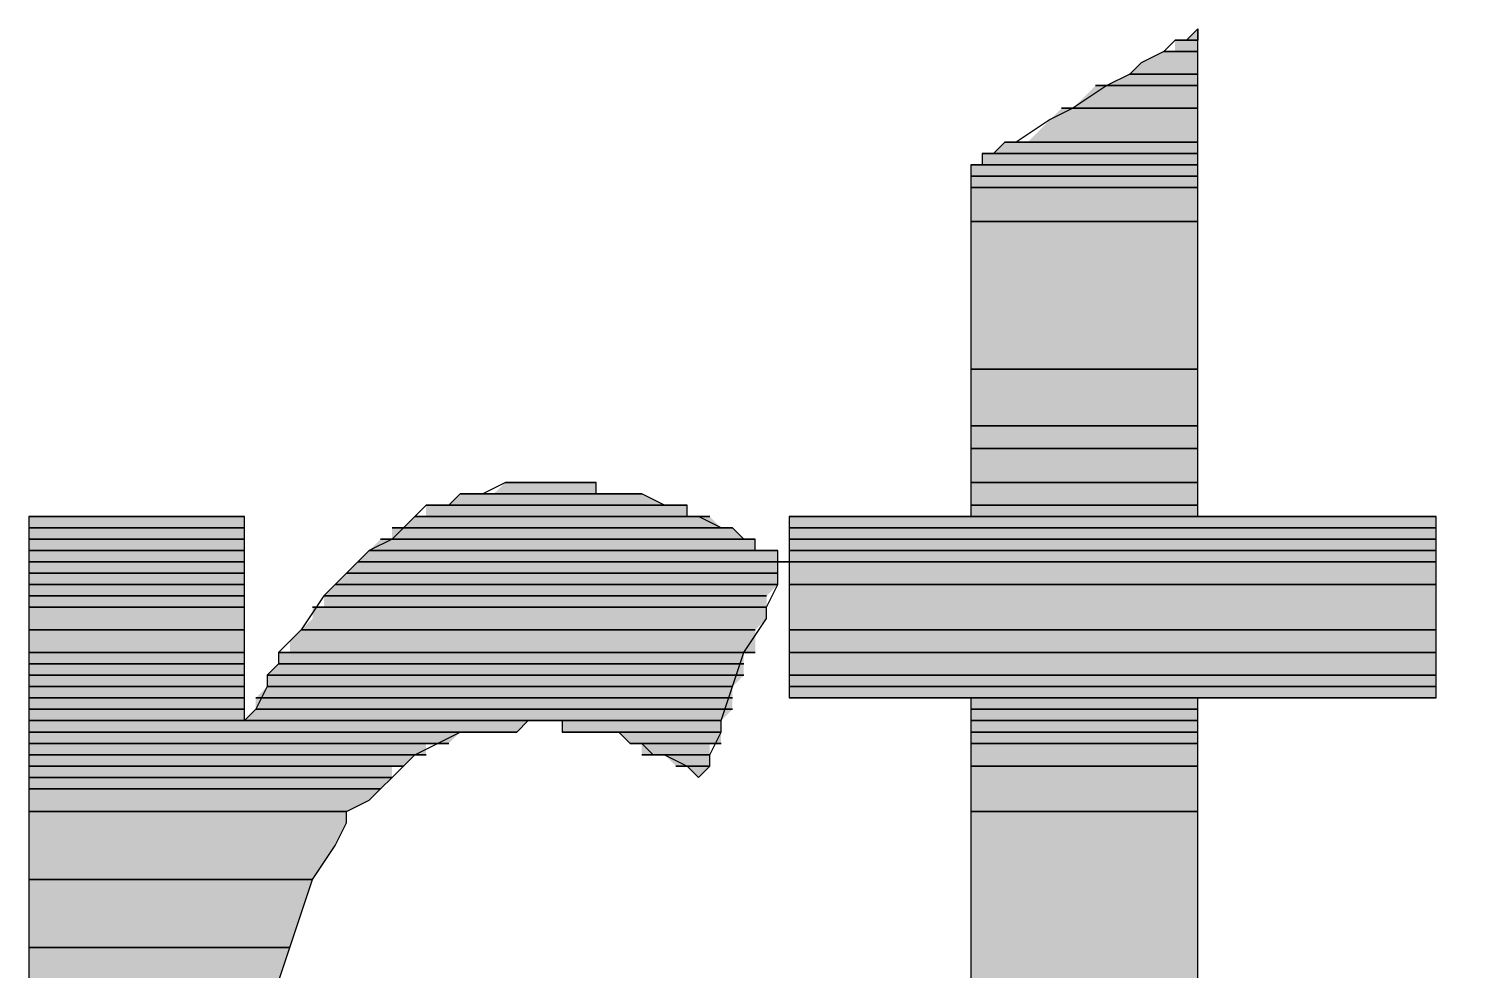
# Model space of a CAD drawing. Header units: inches. Extents: x 3613 to 8393, y -2205 to -794.
# Drawn here: x 4019.86 to 4025.59, y -2190.89 to -2187.14 of the extents above; entities that cross this region are included whole.
import ezdxf

# ---------------------------------------------------------------- set-up
doc = ezdxf.new("R2010")
doc.units = ezdxf.units.IN
doc.header["$MEASUREMENT"] = 0

# ---------------------------------------------------------------- blocks, each defined once
blk = doc.blocks.new('fr')
at = {"transparency": 33554559}
for points in [[(1523.7202, -437.3753), (1523.675, -437.4204), (1523.6299, -437.4204), (1523.6299, -437.4655), (1523.5848, -437.4655), (1523.4945, -437.5107), (1523.4494, -437.5558), (1523.3591, -437.6009), (1523.314, -437.6009), (1523.2237, -437.6912), (1523.1786, -437.6912), (1523.0432, -437.8266), (1522.9529, -437.8266), (1522.9078, -437.8717), (1522.8626, -437.8717), (1522.8626, -437.9168), (1522.8175, -437.9168), (1522.8175, -439.3159), (1522.0954, -439.3159), (1522.0954, -440.0381), (1522.8175, -440.0381), (1522.8175, -444.0097), (1522.8626, -444.0097), (1522.8626, -444.1902), (1522.9078, -444.2353), (1522.9078, -444.3256), (1522.9529, -444.3707), (1522.9529, -444.4159), (1523.0432, -444.5061), (1523.0432, -444.5513), (1523.0883, -444.5513), (1523.2237, -444.6867), (1523.4042, -444.7769), (1523.4945, -444.7769), (1523.5396, -444.8221), (1523.6299, -444.8221), (1523.675, -444.8672), (1524.5325, -444.8672), (1524.5777, -444.8221), (1524.7131, -444.8221), (1524.7582, -444.7769), (1524.8033, -444.7769), (1524.7582, -444.7318), (1524.7582, -444.5061), (1524.7131, -444.461), (1524.7131, -444.2353), (1524.6679, -444.1902), (1524.6679, -443.9646), (1524.5777, -443.9646), (1524.5325, -444.0097), (1524.0812, -444.0097), (1524.0812, -443.9646), (1523.9458, -443.9646), (1523.9007, -443.9194), (1523.9007, -443.8743), (1523.8555, -443.8743), (1523.8555, -443.8292), (1523.8104, -443.8292), (1523.8104, -443.784), (1523.7653, -443.784), (1523.7653, -443.6938), (1523.7202, -443.6938), (1523.7202, -440.0381), (1524.6679, -440.0381), (1524.6679, -439.3159), (1523.7202, -439.3159)], [(1520.9671, -439.1805), (1520.922, -439.2257), (1520.7866, -439.2257), (1520.7414, -439.2708), (1520.6512, -439.2708), (1520.6512, -439.3159), (1520.606, -439.3159), (1520.5609, -439.3611), (1520.5158, -439.3611), (1520.5158, -439.4062), (1520.4706, -439.4062), (1520.245, -439.6319), (1520.245, -439.677), (1520.1998, -439.677), (1520.1998, -439.7221), (1520.1096, -439.8124), (1520.1096, -439.8575), (1520.0644, -439.8575), (1520.0644, -439.9027), (1520.0193, -439.9478), (1520.0193, -439.9929), (1519.9742, -440.0381), (1519.9742, -440.0832), (1519.929, -440.1283), (1519.929, -439.3159), (1519.0715, -439.3159), (1519.0715, -444.8221), (1520.0193, -444.8221), (1520.0193, -441.5725), (1520.0644, -441.4823), (1520.0644, -441.1664), (1520.1998, -440.7602), (1520.2901, -440.6248), (1520.3352, -440.5345), (1520.3352, -440.4894), (1520.4255, -440.4442), (1520.4706, -440.3991), (1520.5158, -440.354), (1520.5158, -440.3088), (1520.5609, -440.3088), (1520.606, -440.2637), (1520.6512, -440.2637), (1520.6512, -440.2186), (1520.7414, -440.2186), (1520.7866, -440.1735), (1521.0122, -440.1735), (1521.0574, -440.1283), (1521.1927, -440.1283), (1521.1927, -440.1735), (1521.4184, -440.1735), (1521.4635, -440.2186), (1521.5087, -440.2186), (1521.5087, -440.2637), (1521.5989, -440.2637), (1521.6441, -440.3088), (1521.6892, -440.3088), (1521.7343, -440.354), (1521.7795, -440.3088), (1521.7795, -440.2186), (1521.8246, -440.2186), (1521.8246, -440.1283), (1521.8697, -440.0832), (1521.8697, -439.9929), (1521.9149, -439.9478), (1521.9149, -439.8575), (1521.96, -439.8575), (1521.96, -439.7673), (1522.0051, -439.7221), (1522.0051, -439.6319), (1522.0503, -439.5867), (1522.0503, -439.4513), (1521.96, -439.4513), (1521.96, -439.4062), (1521.9149, -439.4062), (1521.8697, -439.3611), (1521.8246, -439.3611), (1521.7795, -439.3159), (1521.6892, -439.3159), (1521.6892, -439.2708), (1521.5989, -439.2708), (1521.5087, -439.2257), (1521.3281, -439.2257), (1521.3281, -439.1805)]]:
    blk.add_hatch(color=256, dxfattribs=at).paths.add_polyline_path(points)
blk.add_lwpolyline([(1523.7202, -443.6938), (1523.7202, -440.0381), (1524.2166, -440.0381), (1524.6679, -440.0381), (1524.6679, -439.3159), (1523.7202, -439.3159), (1523.7202, -437.3753), (1523.675, -437.4204), (1523.6299, -437.4204), (1523.5848, -437.4655), (1523.4945, -437.5107), (1523.4494, -437.5558), (1523.3591, -437.6009), (1523.2237, -437.6912), (1523.1334, -437.7363), (1522.998, -437.8266), (1522.9529, -437.8266), (1522.9078, -437.8717), (1522.8626, -437.8717), (1522.8626, -437.9168), (1522.8175, -437.9168), (1522.8175, -439.3159), (1522.0954, -439.3159), (1522.0954, -440.0381), (1522.8175, -440.0381), (1522.8175, -444.0097)])
for points in [[(1523.7202, -437.4204), (1523.7202, -437.3753)], [(1523.675, -437.4204), (1523.6299, -437.4204), (1523.7202, -437.4204)], [(1523.7202, -437.4204), (1523.6299, -437.4204)], [(1523.7202, -437.4204), (1523.6299, -437.4204)], [(1523.7202, -437.4204), (1523.675, -437.4204)], [(1523.7202, -437.4204), (1523.675, -437.4204)], [(1523.7202, -437.4204), (1523.675, -437.4204)], [(1523.7202, -437.4204), (1523.675, -437.4204)], [(1523.7202, -437.4204), (1523.675, -437.4204)], [(1523.7202, -437.4204), (1523.675, -437.4204)], [(1523.7202, -437.4204), (1523.675, -437.4204)], [(1523.6299, -437.4655), (1523.5848, -437.4655), (1523.7202, -437.4655)], [(1523.7202, -437.4655), (1523.5848, -437.4655)], [(1523.7202, -437.4655), (1523.5848, -437.4655)], [(1523.7202, -437.4655), (1523.5848, -437.4655)], [(1523.7202, -437.4655), (1523.5848, -437.4655)], [(1523.7202, -437.4655), (1523.6299, -437.4655)], [(1523.7202, -437.5558), (1523.4494, -437.5558)], [(1523.7202, -437.5558), (1523.4494, -437.5558)], [(1523.3591, -437.6009), (1523.314, -437.6009), (1523.7202, -437.6009)], [(1523.7202, -437.6009), (1523.3591, -437.6009)], [(1523.2237, -437.6912), (1523.1786, -437.6912), (1523.7202, -437.6912)], [(1523.7202, -437.6912), (1523.2237, -437.6912)], [(1522.998, -437.8266), (1522.9529, -437.8266), (1523.7202, -437.8266)], [(1523.0432, -437.8266), (1522.998, -437.8266), (1523.7202, -437.8266)], [(1523.7202, -437.8266), (1522.998, -437.8266)], [(1523.7202, -437.8266), (1523.0432, -437.8266)], [(1522.9078, -437.8717), (1522.8626, -437.8717), (1523.7202, -437.8717)], [(1523.7202, -437.8717), (1522.9078, -437.8717)], [(1522.8626, -437.9168), (1522.8175, -437.9168), (1523.7202, -437.9168)], [(1523.7202, -437.9168), (1522.8175, -437.9168)], [(1523.7202, -437.9168), (1522.8175, -437.9168)], [(1523.7202, -437.962), (1522.8175, -437.962)], [(1523.7202, -437.962), (1522.8175, -437.962)], [(1523.7202, -437.962), (1522.8175, -437.962)], [(1523.7202, -437.962), (1522.8175, -437.962)], [(1523.7202, -437.9168), (1522.8626, -437.9168)], [(1523.7202, -437.9168), (1522.8626, -437.9168)], [(1523.7202, -437.9168), (1522.8626, -437.9168)], [(1523.7202, -438.0071), (1522.8175, -438.0071)], [(1523.7202, -438.0071), (1522.8175, -438.0071)], [(1523.7202, -438.1425), (1522.8175, -438.1425)], [(1523.7202, -438.1425), (1522.8175, -438.1425)], [(1523.7202, -438.7292), (1522.8175, -438.7292)], [(1523.7202, -438.7292), (1522.8175, -438.7292)], [(1523.7202, -438.9549), (1522.8175, -438.9549)], [(1523.7202, -438.9549), (1522.8175, -438.9549)], [(1523.7202, -439.0451), (1522.8175, -439.0451)], [(1523.7202, -439.0451), (1522.8175, -439.0451)], [(1521.1025, -439.1805), (1520.9671, -439.1805), (1520.8768, -439.2257), (1520.7866, -439.2257), (1520.7414, -439.2708), (1520.6512, -439.2708), (1520.606, -439.3159), (1520.5609, -439.3611), (1520.5158, -439.4062), (1520.4255, -439.4513), (1520.3352, -439.5416), (1520.245, -439.6319), (1520.1547, -439.7673), (1520.0644, -439.8575), (1520.0644, -439.9027), (1520.0193, -439.9478), (1520.0193, -439.9929), (1519.9742, -440.0832), (1519.929, -440.1283), (1521.1927, -440.1283), (1521.1927, -440.1735), (1521.4184, -440.1735), (1521.4635, -440.2186), (1521.5087, -440.2186), (1521.5538, -440.2637), (1521.5989, -440.2637), (1521.6892, -440.3088), (1521.7343, -440.354), (1521.7795, -440.3088), (1521.7795, -440.2637), (1521.8246, -440.1735), (1521.8246, -440.1283), (1521.8697, -439.9929), (1521.9149, -439.8575), (1522.0051, -439.7221), (1522.0051, -439.677), (1522.0503, -439.5867), (1522.0503, -439.4965), (1522.0954, -439.4965), (1522.0503, -439.4965), (1522.0503, -439.4513), (1521.96, -439.4513), (1521.96, -439.4062), (1521.9149, -439.4062), (1521.8697, -439.3611), (1521.8246, -439.3611), (1521.7343, -439.3159), (1521.6892, -439.3159), (1521.6892, -439.2708), (1521.5989, -439.2708), (1521.5087, -439.2257), (1521.3281, -439.2257), (1521.3281, -439.1805)], [(1520.8317, -439.2257), (1520.7866, -439.2257), (1521.5087, -439.2257)], [(1521.5087, -439.2257), (1520.7866, -439.2257)], [(1521.5087, -439.2257), (1520.7866, -439.2257)], [(1520.8768, -439.2257), (1520.8317, -439.2257), (1521.4635, -439.2257)], [(1521.4635, -439.2257), (1520.8317, -439.2257)], [(1521.4635, -439.2257), (1520.8317, -439.2257)], [(1521.5087, -439.2257), (1520.8317, -439.2257)], [(1520.8317, -439.2257), (1521.5087, -439.2257)], [(1521.5087, -439.2257), (1520.8317, -439.2257)], [(1521.5087, -439.2257), (1520.8317, -439.2257)], [(1521.5087, -439.2257), (1520.8317, -439.2257)], [(1521.5087, -439.2257), (1520.8317, -439.2257)], [(1521.5087, -439.2257), (1520.8317, -439.2257)], [(1520.922, -439.2257), (1520.8768, -439.2257), (1521.4184, -439.2257)], [(1521.4184, -439.2257), (1520.8768, -439.2257)], [(1521.4184, -439.2257), (1520.8768, -439.2257)], [(1520.8768, -439.2257), (1521.4635, -439.2257)], [(1521.3733, -439.2257), (1520.922, -439.2257)], [(1520.922, -439.2257), (1521.3733, -439.2257)], [(1520.922, -439.2257), (1521.4184, -439.2257)], [(1521.0122, -439.1805), (1520.9671, -439.1805), (1521.283, -439.1805)], [(1521.283, -439.1805), (1520.9671, -439.1805)], [(1521.283, -439.1805), (1520.9671, -439.1805)], [(1521.3281, -439.1805), (1520.9671, -439.1805)], [(1520.9671, -439.1805), (1521.3281, -439.1805)], [(1521.3281, -439.1805), (1520.9671, -439.1805)], [(1521.3281, -439.1805), (1520.9671, -439.1805)], [(1521.3281, -439.1805), (1520.9671, -439.1805)], [(1521.3281, -439.1805), (1520.9671, -439.1805)], [(1521.3281, -439.1805), (1520.9671, -439.1805)], [(1521.3281, -439.1805), (1520.9671, -439.1805)], [(1521.0574, -439.1805), (1521.0122, -439.1805), (1521.1927, -439.1805)], [(1521.1927, -439.1805), (1521.0122, -439.1805)], [(1521.1927, -439.1805), (1521.0122, -439.1805)], [(1521.2379, -439.1805), (1521.0122, -439.1805)], [(1521.0122, -439.1805), (1521.2379, -439.1805)], [(1521.0122, -439.1805), (1521.283, -439.1805)], [(1521.1025, -439.1805), (1521.0574, -439.1805), (1521.1476, -439.1805)], [(1521.1476, -439.1805), (1521.0574, -439.1805)], [(1521.1476, -439.1805), (1521.0574, -439.1805)], [(1521.1476, -439.1805), (1521.0574, -439.1805)], [(1521.1476, -439.1805), (1521.0574, -439.1805)], [(1521.0574, -439.1805), (1521.1927, -439.1805)], [(1521.1476, -439.1805), (1521.1025, -439.1805)], [(1523.7202, -439.1805), (1522.8175, -439.1805)], [(1523.7202, -439.1805), (1522.8175, -439.1805)], [(1520.6963, -439.2708), (1520.6512, -439.2708), (1521.6892, -439.2708)], [(1521.6892, -439.2708), (1520.6512, -439.2708)], [(1521.6892, -439.2708), (1520.6512, -439.2708)], [(1521.6892, -439.2708), (1520.6512, -439.2708)], [(1521.6892, -439.2708), (1520.6512, -439.2708)], [(1521.6892, -439.2708), (1520.6512, -439.2708)], [(1521.6892, -439.2708), (1520.6512, -439.2708)], [(1520.7414, -439.2708), (1520.6963, -439.2708), (1521.6441, -439.2708)], [(1520.6963, -439.2708), (1521.6892, -439.2708)], [(1521.5989, -439.2708), (1520.7414, -439.2708)], [(1521.5989, -439.2708), (1520.7414, -439.2708)], [(1520.7414, -439.2708), (1521.6441, -439.2708)], [(1523.7202, -439.2708), (1522.8175, -439.2708)], [(1523.7202, -439.2708), (1522.8175, -439.2708)], [(1523.7202, -439.2708), (1522.8175, -439.2708)], [(1523.7202, -439.2708), (1522.8175, -439.2708)], [(1523.7202, -439.2708), (1522.8175, -439.2708)], [(1523.7202, -439.2708), (1522.8175, -439.2708)], [(1523.7202, -439.2708), (1522.8175, -439.2708)], [(1523.7202, -439.2708), (1522.8175, -439.2708)], [(1519.1167, -439.3159), (1519.0715, -439.3159)], [(1519.929, -439.3159), (1519.0715, -439.3159)], [(1519.929, -439.3159), (1519.0715, -439.3159)], [(1519.929, -439.3159), (1519.0715, -439.3159)], [(1519.929, -439.3159), (1519.0715, -439.3159)], [(1519.929, -439.3159), (1519.0715, -439.3159)], [(1519.929, -439.3159), (1519.0715, -439.3159)], [(1519.929, -439.3159), (1519.0715, -439.3159)], [(1519.929, -439.3159), (1519.0715, -439.3159)], [(1519.929, -439.3159), (1519.0715, -439.3159)], [(1519.929, -439.3159), (1519.0715, -439.3159)], [(1519.929, -439.3159), (1519.0715, -439.3159)], [(1519.929, -439.3159), (1519.0715, -439.3159)], [(1519.929, -439.3159), (1519.0715, -439.3159)], [(1519.929, -439.3159), (1519.0715, -439.3159)], [(1519.929, -439.3159), (1519.0715, -439.3159)], [(1519.929, -439.3159), (1519.0715, -439.3159)], [(1519.929, -439.3159), (1519.0715, -439.3159)], [(1519.929, -439.3159), (1519.0715, -439.3159)], [(1519.929, -439.3159), (1519.0715, -439.3159), (1519.0715, -444.8221), (1520.0193, -444.8221), (1520.0193, -441.6177), (1520.0644, -441.4823), (1520.0644, -441.1664), (1520.1096, -441.031), (1520.1547, -440.8956), (1520.1998, -440.7602), (1520.2901, -440.6248), (1520.3352, -440.5345), (1520.3352, -440.4894), (1520.4255, -440.4442), (1520.4706, -440.3991), (1520.5158, -440.354), (1520.5609, -440.3088), (1520.606, -440.2637), (1520.6963, -440.2186), (1520.7866, -440.1735), (1521.0122, -440.1735), (1521.0574, -440.1283), (1519.929, -440.1283)], [(1519.1618, -439.3159), (1519.1167, -439.3159)], [(1519.2069, -439.3159), (1519.1618, -439.3159)], [(1519.2521, -439.3159), (1519.2069, -439.3159)], [(1519.3423, -439.3159), (1519.2521, -439.3159)], [(1519.4326, -439.3159), (1519.3423, -439.3159)], [(1519.6131, -439.3159), (1519.4326, -439.3159)], [(1519.7034, -439.3159), (1519.6131, -439.3159)], [(1519.7485, -439.3159), (1519.7034, -439.3159)], [(1519.8388, -439.3159), (1519.7485, -439.3159)], [(1519.8839, -439.3159), (1519.8388, -439.3159)], [(1519.929, -439.3159), (1519.8839, -439.3159)], [(1520.6512, -439.3159), (1520.606, -439.3159), (1521.7343, -439.3159)], [(1521.7343, -439.3159), (1520.606, -439.3159)], [(1521.7343, -439.3159), (1520.606, -439.3159)], [(1521.7343, -439.3159), (1520.606, -439.3159)], [(1521.7343, -439.3159), (1520.606, -439.3159)], [(1521.7343, -439.3159), (1520.606, -439.3159)], [(1521.7343, -439.3159), (1520.606, -439.3159)], [(1521.7343, -439.3159), (1520.606, -439.3159)], [(1521.7343, -439.3159), (1520.606, -439.3159)], [(1521.7795, -439.3159), (1520.606, -439.3159)], [(1520.606, -439.3159), (1521.7795, -439.3159)], [(1521.7795, -439.3159), (1520.606, -439.3159)], [(1521.7795, -439.3159), (1520.606, -439.3159)], [(1521.7343, -439.3159), (1520.6512, -439.3159)], [(1520.6512, -439.3159), (1521.7343, -439.3159)], [(1521.7343, -439.3159), (1520.6512, -439.3159)], [(1521.7343, -439.3159), (1520.6512, -439.3159)], [(1521.7343, -439.3159), (1520.6512, -439.3159)], [(1521.7343, -439.3159), (1520.6512, -439.3159)], [(1521.7343, -439.3159), (1520.6512, -439.3159)], [(1522.1405, -439.3159), (1522.0954, -439.3159)], [(1524.6679, -439.3159), (1522.0954, -439.3159)], [(1524.6679, -439.3159), (1522.0954, -439.3159)], [(1524.6679, -439.3159), (1522.0954, -439.3159)], [(1524.6679, -439.3159), (1522.0954, -439.3159)], [(1524.6679, -439.3159), (1522.0954, -439.3159)], [(1524.6679, -439.3159), (1522.0954, -439.3159)], [(1524.6679, -439.3159), (1522.0954, -439.3159)], [(1524.6679, -439.3159), (1522.0954, -439.3159)], [(1524.6679, -439.3159), (1522.0954, -439.3159)], [(1524.6679, -439.3159), (1522.0954, -439.3159)], [(1524.6679, -439.3159), (1522.0954, -439.3159)], [(1524.6679, -439.3159), (1522.0954, -439.3159)], [(1522.1857, -439.3159), (1522.1405, -439.3159)], [(1522.2308, -439.3159), (1522.1857, -439.3159)], [(1522.2759, -439.3159), (1522.2308, -439.3159)], [(1522.3662, -439.3159), (1522.2759, -439.3159)], [(1522.5467, -439.3159), (1522.3662, -439.3159)], [(1522.637, -439.3159), (1522.5467, -439.3159)], [(1522.6821, -439.3159), (1522.637, -439.3159)], [(1522.7272, -439.3159), (1522.6821, -439.3159)], [(1522.7724, -439.3159), (1522.7272, -439.3159)], [(1522.8175, -439.3159), (1522.7724, -439.3159), (1523.7202, -439.3159)], [(1523.7202, -439.3159), (1522.7724, -439.3159)], [(1523.7202, -439.3159), (1522.7724, -439.3159)], [(1523.7202, -439.3159), (1522.8175, -439.3159)], [(1523.7202, -439.3159), (1522.8175, -439.3159)], [(1523.7202, -439.3159), (1522.8175, -439.3159)], [(1523.7653, -439.3159), (1523.7202, -439.3159)], [(1523.8104, -439.3159), (1523.7653, -439.3159)], [(1523.8555, -439.3159), (1523.8104, -439.3159)], [(1523.9007, -439.3159), (1523.8555, -439.3159)], [(1523.9458, -439.3159), (1523.9007, -439.3159)], [(1524.0361, -439.3159), (1523.9458, -439.3159)], [(1524.3069, -439.3159), (1524.0361, -439.3159)], [(1524.3971, -439.3159), (1524.3069, -439.3159)], [(1524.4423, -439.3159), (1524.3971, -439.3159)], [(1524.4874, -439.3159), (1524.4423, -439.3159)], [(1524.5325, -439.3159), (1524.4874, -439.3159)], [(1524.5777, -439.3159), (1524.5325, -439.3159)], [(1524.6228, -439.3159), (1524.5777, -439.3159)], [(1524.6679, -439.3159), (1524.6228, -439.3159)], [(1519.929, -439.3611), (1519.0715, -439.3611)], [(1519.929, -439.3611), (1519.0715, -439.3611)], [(1519.929, -439.3611), (1519.0715, -439.3611)], [(1519.929, -439.3611), (1519.0715, -439.3611)], [(1519.929, -439.3611), (1519.0715, -439.3611)], [(1519.929, -439.3611), (1519.0715, -439.3611)], [(1519.929, -439.3611), (1519.0715, -439.3611)], [(1519.929, -439.3611), (1519.0715, -439.3611)], [(1519.929, -439.3611), (1519.0715, -439.3611)], [(1519.929, -439.3611), (1519.0715, -439.3611)], [(1519.929, -439.3611), (1519.0715, -439.3611)], [(1519.929, -439.3611), (1519.0715, -439.3611)], [(1519.929, -439.3611), (1519.0715, -439.3611)], [(1519.929, -439.3611), (1519.0715, -439.3611)], [(1520.5609, -439.3611), (1520.5158, -439.3611), (1521.8697, -439.3611)], [(1521.8697, -439.3611), (1520.5158, -439.3611)], [(1521.8697, -439.3611), (1520.5158, -439.3611)], [(1521.8697, -439.3611), (1520.5158, -439.3611)], [(1521.8697, -439.3611), (1520.5158, -439.3611)], [(1521.8697, -439.3611), (1520.5158, -439.3611)], [(1521.8697, -439.3611), (1520.5158, -439.3611)], [(1521.8246, -439.3611), (1520.5609, -439.3611)], [(1521.8246, -439.3611), (1520.5609, -439.3611)], [(1521.8246, -439.3611), (1520.5609, -439.3611)], [(1521.8246, -439.3611), (1520.5609, -439.3611)], [(1521.8246, -439.3611), (1520.5609, -439.3611)], [(1521.8246, -439.3611), (1520.5609, -439.3611)], [(1520.5609, -439.3611), (1521.8697, -439.3611)], [(1524.6679, -439.3611), (1522.0954, -439.3611)], [(1524.6679, -439.3611), (1522.0954, -439.3611)], [(1524.6679, -439.3611), (1522.0954, -439.3611)], [(1524.6679, -439.3611), (1522.0954, -439.3611)], [(1524.6679, -439.3611), (1522.0954, -439.3611)], [(1524.6679, -439.3611), (1522.0954, -439.3611)], [(1519.929, -439.4062), (1519.0715, -439.4062)], [(1519.929, -439.4062), (1519.0715, -439.4062)], [(1519.929, -439.4062), (1519.0715, -439.4062)], [(1519.929, -439.4062), (1519.0715, -439.4062)], [(1519.929, -439.4062), (1519.0715, -439.4062)], [(1519.929, -439.4062), (1519.0715, -439.4062)], [(1519.929, -439.4062), (1519.0715, -439.4062)], [(1519.929, -439.4062), (1519.0715, -439.4062)], [(1519.929, -439.4062), (1519.0715, -439.4062)], [(1519.929, -439.4062), (1519.0715, -439.4062)], [(1519.929, -439.4513), (1519.0715, -439.4513)], [(1519.929, -439.4513), (1519.0715, -439.4513)], [(1519.929, -439.4513), (1519.0715, -439.4513)], [(1519.929, -439.4513), (1519.0715, -439.4513)], [(1519.929, -439.4513), (1519.0715, -439.4513)], [(1519.929, -439.4513), (1519.0715, -439.4513)], [(1519.929, -439.4513), (1519.0715, -439.4513)], [(1519.929, -439.4513), (1519.0715, -439.4513)], [(1521.96, -439.4513), (1520.4255, -439.4513)], [(1521.96, -439.4513), (1520.4255, -439.4513)], [(1521.96, -439.4513), (1520.4255, -439.4513)], [(1521.96, -439.4513), (1520.4255, -439.4513)], [(1522.0503, -439.4513), (1520.4255, -439.4513)], [(1520.4255, -439.4513), (1522.0503, -439.4513)], [(1522.0503, -439.4513), (1520.4255, -439.4513)], [(1522.0503, -439.4513), (1520.4255, -439.4513)], [(1520.5158, -439.4062), (1520.4706, -439.4062), (1521.9149, -439.4062)], [(1521.9149, -439.4062), (1520.4706, -439.4062)], [(1521.9149, -439.4062), (1520.4706, -439.4062)], [(1521.96, -439.4062), (1520.4706, -439.4062)], [(1520.4706, -439.4062), (1521.96, -439.4062)], [(1521.9149, -439.4062), (1520.5158, -439.4062)], [(1521.9149, -439.4062), (1520.5158, -439.4062)], [(1521.9149, -439.4062), (1520.5158, -439.4062)], [(1521.9149, -439.4062), (1520.5158, -439.4062)], [(1521.9149, -439.4062), (1520.5158, -439.4062)], [(1524.6679, -439.4062), (1522.0954, -439.4062)], [(1524.6679, -439.4062), (1522.0954, -439.4062)], [(1524.6679, -439.4513), (1522.0954, -439.4513)], [(1524.6679, -439.4513), (1522.0954, -439.4513)], [(1519.929, -439.4965), (1519.0715, -439.4965)], [(1519.929, -439.4965), (1519.0715, -439.4965)], [(1519.929, -439.4965), (1519.0715, -439.4965)], [(1519.929, -439.4965), (1519.0715, -439.4965)], [(1519.929, -439.4965), (1519.0715, -439.4965)], [(1519.929, -439.4965), (1519.0715, -439.4965)], [(1519.929, -439.4965), (1519.0715, -439.4965)], [(1519.929, -439.4965), (1519.0715, -439.4965)], [(1522.0503, -439.4965), (1520.3804, -439.4965)], [(1522.0503, -439.4965), (1520.3804, -439.4965)], [(1522.0503, -439.4965), (1520.3804, -439.4965)], [(1522.0503, -439.4965), (1520.3804, -439.4965)], [(1522.0954, -439.4965), (1520.3804, -439.4965)], [(1520.3804, -439.4965), (1522.0954, -439.4965)], [(1522.0503, -439.4965), (1520.3804, -439.4965)], [(1520.3804, -439.4965), (1522.0954, -439.4965), (1522.0503, -439.4965)], [(1524.6679, -439.4965), (1522.0954, -439.4965)], [(1524.6679, -439.4965), (1522.0954, -439.4965)], [(1519.929, -439.5416), (1519.0715, -439.5416)], [(1519.929, -439.5416), (1519.0715, -439.5416)], [(1519.929, -439.5416), (1519.0715, -439.5416)], [(1519.929, -439.5416), (1519.0715, -439.5416)], [(1519.929, -439.5416), (1519.0715, -439.5416)], [(1519.929, -439.5416), (1519.0715, -439.5416)], [(1519.929, -439.5416), (1519.0715, -439.5416)], [(1519.929, -439.5416), (1519.0715, -439.5416)], [(1522.0503, -439.5416), (1520.3352, -439.5416)], [(1522.0503, -439.5416), (1520.3352, -439.5416)], [(1522.0503, -439.5416), (1520.3352, -439.5416)], [(1522.0503, -439.5416), (1520.3352, -439.5416)], [(1522.0503, -439.5416), (1520.3352, -439.5416)], [(1522.0503, -439.5416), (1520.3352, -439.5416)], [(1522.0503, -439.5416), (1520.3352, -439.5416)], [(1522.0503, -439.5416), (1520.3352, -439.5416)], [(1519.929, -439.5867), (1519.0715, -439.5867)], [(1519.929, -439.5867), (1519.0715, -439.5867)], [(1522.0503, -439.5867), (1520.2901, -439.5867)], [(1522.0503, -439.5867), (1520.2901, -439.5867)], [(1524.6679, -439.5867), (1522.0954, -439.5867)], [(1524.6679, -439.5867), (1522.0954, -439.5867)], [(1519.929, -439.6319), (1519.0715, -439.6319)], [(1519.929, -439.6319), (1519.0715, -439.6319)], [(1519.929, -439.677), (1519.0715, -439.677)], [(1519.929, -439.677), (1519.0715, -439.677)], [(1520.245, -439.677), (1520.1998, -439.677), (1522.0051, -439.677)], [(1522.0051, -439.6319), (1520.245, -439.6319)], [(1522.0051, -439.6319), (1520.245, -439.6319)], [(1522.0051, -439.677), (1520.245, -439.677)], [(1519.929, -439.7673), (1519.0715, -439.7673)], [(1519.929, -439.7673), (1519.0715, -439.7673)], [(1521.96, -439.7673), (1520.1547, -439.7673)], [(1521.96, -439.7673), (1520.1547, -439.7673)], [(1524.6679, -439.7673), (1522.0954, -439.7673)], [(1524.6679, -439.7673), (1522.0954, -439.7673)], [(1519.929, -439.8575), (1519.0715, -439.8575)], [(1519.929, -439.8575), (1519.0715, -439.8575)], [(1519.929, -439.8575), (1519.0715, -439.8575)], [(1519.929, -439.8575), (1519.0715, -439.8575)], [(1519.929, -439.9027), (1519.0715, -439.9027)], [(1519.929, -439.9027), (1519.0715, -439.9027)], [(1519.929, -439.9027), (1519.0715, -439.9027)], [(1519.929, -439.9027), (1519.0715, -439.9027)], [(1519.929, -439.9027), (1519.0715, -439.9027)], [(1519.929, -439.9027), (1519.0715, -439.9027)], [(1519.929, -439.9027), (1519.0715, -439.9027)], [(1519.929, -439.9027), (1519.0715, -439.9027)], [(1519.929, -439.9027), (1519.0715, -439.9027)], [(1519.929, -439.9027), (1519.0715, -439.9027)], [(1519.929, -439.9027), (1519.0715, -439.9027)], [(1519.929, -439.9027), (1519.0715, -439.9027)], [(1520.1096, -439.8575), (1520.0644, -439.8575), (1521.9149, -439.8575)], [(1521.9149, -439.9027), (1520.0644, -439.9027)], [(1521.9149, -439.9027), (1520.0644, -439.9027)], [(1521.9149, -439.9027), (1520.0644, -439.9027)], [(1521.9149, -439.9027), (1520.0644, -439.9027)], [(1521.9149, -439.9027), (1520.0644, -439.9027)], [(1521.9149, -439.9027), (1520.0644, -439.9027)], [(1521.9149, -439.9027), (1520.0644, -439.9027)], [(1521.9149, -439.9027), (1520.0644, -439.9027)], [(1521.9149, -439.9027), (1520.0644, -439.9027)], [(1521.9149, -439.9027), (1520.0644, -439.9027)], [(1521.9149, -439.9027), (1520.0644, -439.9027)], [(1521.9149, -439.9027), (1520.0644, -439.9027)], [(1521.9149, -439.8575), (1520.1096, -439.8575)], [(1520.1096, -439.8575), (1521.96, -439.8575), (1521.9149, -439.8575)], [(1521.9149, -439.8575), (1520.1096, -439.8575)], [(1524.6679, -439.8575), (1522.0954, -439.8575)], [(1524.6679, -439.8575), (1522.0954, -439.8575)], [(1519.929, -439.9478), (1519.0715, -439.9478)], [(1519.929, -439.9478), (1519.0715, -439.9478)], [(1519.929, -439.9478), (1519.0715, -439.9478)], [(1519.929, -439.9478), (1519.0715, -439.9478)], [(1519.929, -439.9478), (1519.0715, -439.9478)], [(1519.929, -439.9478), (1519.0715, -439.9478)], [(1521.9149, -439.9478), (1520.0193, -439.9478)], [(1521.9149, -439.9478), (1520.0193, -439.9478)], [(1521.9149, -439.9478), (1520.0193, -439.9478)], [(1521.9149, -439.9478), (1520.0193, -439.9478)], [(1521.9149, -439.9478), (1520.0193, -439.9478)], [(1521.9149, -439.9478), (1520.0193, -439.9478)], [(1524.6679, -439.9478), (1522.0954, -439.9478)], [(1524.6679, -439.9478), (1522.0954, -439.9478)], [(1524.6679, -439.9478), (1522.0954, -439.9478)], [(1524.6679, -439.9478), (1522.0954, -439.9478)], [(1524.6679, -439.9478), (1522.0954, -439.9478)], [(1524.6679, -439.9478), (1522.0954, -439.9478)], [(1519.929, -439.9929), (1519.0715, -439.9929)], [(1519.929, -439.9929), (1519.0715, -439.9929)], [(1521.8697, -439.9929), (1520.0193, -439.9929)], [(1521.8697, -439.9929), (1520.0193, -439.9929)], [(1524.6679, -439.9929), (1522.0954, -439.9929)], [(1524.6679, -439.9929), (1522.0954, -439.9929)], [(1524.6679, -439.9929), (1522.0954, -439.9929)], [(1524.6679, -439.9929), (1522.0954, -439.9929)], [(1524.6679, -439.9929), (1522.0954, -439.9929)], [(1524.6679, -439.9929), (1522.0954, -439.9929)], [(1519.929, -440.0381), (1519.0715, -440.0381)], [(1519.929, -440.0381), (1519.0715, -440.0381)], [(1519.929, -440.0832), (1519.0715, -440.0832)], [(1519.929, -440.0832), (1519.0715, -440.0832)], [(1521.8697, -440.0381), (1519.9742, -440.0381)], [(1521.8697, -440.0381), (1519.9742, -440.0381)], [(1521.8697, -440.0832), (1519.9742, -440.0832)], [(1521.8697, -440.0832), (1519.9742, -440.0832)], [(1524.6679, -440.0381), (1522.0954, -440.0381)], [(1524.6679, -440.0381), (1522.0954, -440.0381)], [(1524.6679, -440.0381), (1522.0954, -440.0381)], [(1524.6679, -440.0381), (1522.0954, -440.0381)], [(1524.6679, -440.0381), (1522.0954, -440.0381)], [(1524.6679, -440.0381), (1522.0954, -440.0381)], [(1524.6679, -440.0381), (1522.0954, -440.0381)], [(1524.6679, -440.0381), (1522.0954, -440.0381)], [(1522.1405, -440.0381), (1522.0954, -440.0381)], [(1522.1857, -440.0381), (1522.1405, -440.0381)], [(1522.2308, -440.0381), (1522.1857, -440.0381)], [(1522.3211, -440.0381), (1522.2308, -440.0381)], [(1522.4113, -440.0381), (1522.3211, -440.0381)], [(1522.5918, -440.0381), (1522.4113, -440.0381)], [(1522.6821, -440.0381), (1522.5918, -440.0381)], [(1522.7272, -440.0381), (1522.6821, -440.0381)], [(1522.7724, -440.0381), (1522.7272, -440.0381)], [(1523.7202, -440.0381), (1522.7724, -440.0381)], [(1523.7202, -440.0381), (1522.7724, -440.0381)], [(1522.7724, -440.0381), (1523.7202, -440.0381)], [(1523.7202, -440.0381), (1522.7724, -440.0381)], [(1523.7202, -440.0381), (1522.8175, -440.0381)], [(1523.7202, -440.0381), (1522.8175, -440.0381)], [(1523.7202, -440.0381), (1522.8175, -440.0381)], [(1523.7202, -440.0381), (1522.8175, -440.0381)], [(1523.7202, -440.0381), (1522.8175, -440.0381)], [(1523.7202, -440.0381), (1522.8175, -440.0381)], [(1523.7202, -440.0381), (1522.8175, -440.0381)], [(1523.7202, -440.0381), (1522.8175, -440.0381)], [(1523.7202, -440.0832), (1522.8175, -440.0832)], [(1523.7202, -440.0832), (1522.8175, -440.0832)], [(1523.7202, -440.0832), (1522.8175, -440.0832)], [(1523.7202, -440.0832), (1522.8175, -440.0832)], [(1523.7653, -440.0381), (1523.7202, -440.0381)], [(1523.8104, -440.0381), (1523.7653, -440.0381)], [(1523.8555, -440.0381), (1523.8104, -440.0381)], [(1523.9007, -440.0381), (1523.8555, -440.0381)], [(1523.9909, -440.0381), (1523.9007, -440.0381)], [(1524.1263, -440.0381), (1523.9909, -440.0381)], [(1524.2166, -440.0381), (1524.1263, -440.0381)], [(1524.352, -440.0381), (1524.2166, -440.0381)], [(1524.4423, -440.0381), (1524.352, -440.0381)], [(1524.4874, -440.0381), (1524.4423, -440.0381)], [(1524.5325, -440.0381), (1524.4874, -440.0381)], [(1524.5777, -440.0381), (1524.5325, -440.0381)], [(1524.6228, -440.0381), (1524.5777, -440.0381)], [(1524.6679, -440.0381), (1524.6228, -440.0381)], [(1519.929, -440.1283), (1519.0715, -440.1283)], [(1519.929, -440.1283), (1519.0715, -440.1283)], [(1519.929, -440.1283), (1519.0715, -440.1283)], [(1519.929, -440.1283), (1519.0715, -440.1283)], [(1519.929, -440.1283), (1519.0715, -440.1283)], [(1519.929, -440.1283), (1519.0715, -440.1283)], [(1519.929, -440.1283), (1519.0715, -440.1283)], [(1519.929, -440.1283), (1519.0715, -440.1283)], [(1519.929, -440.1283), (1519.0715, -440.1283)], [(1519.929, -440.1283), (1519.0715, -440.1283)], [(1519.929, -440.1283), (1519.0715, -440.1283)], [(1519.929, -440.1283), (1519.0715, -440.1283)], [(1519.929, -440.1283), (1519.0715, -440.1283)], [(1519.929, -440.1283), (1519.0715, -440.1283)], [(1519.929, -440.1283), (1519.0715, -440.1283)], [(1519.929, -440.1283), (1519.0715, -440.1283)], [(1521.0574, -440.1283), (1519.0715, -440.1283)], [(1521.0574, -440.1283), (1519.0715, -440.1283)], [(1521.0574, -440.1283), (1519.0715, -440.1283)], [(1521.0574, -440.1283), (1519.0715, -440.1283)], [(1521.0574, -440.1283), (1519.0715, -440.1283)], [(1521.0574, -440.1283), (1519.0715, -440.1283)], [(1521.0574, -440.1283), (1519.0715, -440.1283)], [(1521.0574, -440.1283), (1519.0715, -440.1283)], [(1521.0574, -440.1283), (1519.0715, -440.1283)], [(1521.0574, -440.1283), (1519.0715, -440.1283)], [(1521.8246, -440.1283), (1519.929, -440.1283)], [(1521.8246, -440.1283), (1519.929, -440.1283)], [(1521.8246, -440.1283), (1519.929, -440.1283)], [(1521.8246, -440.1283), (1519.929, -440.1283)], [(1521.8246, -440.1283), (1519.929, -440.1283)], [(1521.8246, -440.1283), (1519.929, -440.1283)], [(1521.8246, -440.1283), (1519.929, -440.1283)], [(1521.8246, -440.1283), (1519.929, -440.1283)], [(1521.8246, -440.1283), (1519.929, -440.1283)], [(1521.8246, -440.1283), (1519.929, -440.1283)], [(1521.8246, -440.1283), (1519.929, -440.1283)], [(1521.8246, -440.1283), (1519.929, -440.1283)], [(1521.8246, -440.1283), (1519.929, -440.1283)], [(1521.8246, -440.1283), (1519.929, -440.1283)], [(1521.8246, -440.1283), (1519.929, -440.1283)], [(1521.8246, -440.1283), (1519.929, -440.1283)], [(1519.9742, -440.1283), (1519.929, -440.1283)], [(1519.9742, -440.1283), (1519.929, -440.1283)], [(1520.0193, -440.1283), (1519.9742, -440.1283)], [(1520.0193, -440.1283), (1519.9742, -440.1283)], [(1520.0644, -440.1283), (1520.0193, -440.1283)], [(1520.1096, -440.1283), (1520.0193, -440.1283)], [(1520.1096, -440.1283), (1520.0644, -440.1283)], [(1520.1547, -440.1283), (1520.1096, -440.1283)], [(1520.1998, -440.1283), (1520.1096, -440.1283)], [(1520.245, -440.1283), (1520.1547, -440.1283)], [(1520.2901, -440.1283), (1520.1998, -440.1283)], [(1520.3352, -440.1283), (1520.245, -440.1283)], [(1520.5609, -440.1283), (1520.2901, -440.1283)], [(1520.5609, -440.1283), (1520.3352, -440.1283)], [(1520.6512, -440.1283), (1520.5609, -440.1283)], [(1520.7414, -440.1283), (1520.5609, -440.1283)], [(1520.7866, -440.1283), (1520.6512, -440.1283)], [(1520.8317, -440.1283), (1520.7414, -440.1283)], [(1520.8768, -440.1283), (1520.7866, -440.1283)], [(1520.922, -440.1283), (1520.8317, -440.1283)], [(1520.922, -440.1283), (1520.8768, -440.1283)], [(1520.9671, -440.1283), (1520.922, -440.1283)], [(1521.0122, -440.1283), (1520.922, -440.1283)], [(1521.0122, -440.1283), (1520.9671, -440.1283)], [(1521.0574, -440.1283), (1521.0122, -440.1283)], [(1521.0574, -440.1283), (1521.0122, -440.1283)], [(1521.1025, -440.1283), (1521.0574, -440.1283)], [(1521.1476, -440.1283), (1521.1025, -440.1283)], [(1521.8246, -440.1283), (1521.1476, -440.1283)], [(1521.8246, -440.1283), (1521.1476, -440.1283)], [(1521.1476, -440.1283), (1521.8246, -440.1283)], [(1521.8246, -440.1283), (1521.1476, -440.1283)], [(1521.8246, -440.1283), (1521.1927, -440.1283)], [(1521.8246, -440.1283), (1521.1927, -440.1283)], [(1521.8246, -440.1283), (1521.1927, -440.1283)], [(1521.8246, -440.1283), (1521.1927, -440.1283)], [(1521.8246, -440.1283), (1521.1927, -440.1283)], [(1521.8246, -440.1283), (1521.1927, -440.1283)], [(1523.7202, -440.1283), (1522.8175, -440.1283)], [(1523.7202, -440.1283), (1522.8175, -440.1283)], [(1521.0122, -440.1735), (1519.0715, -440.1735)], [(1521.0122, -440.1735), (1519.0715, -440.1735)], [(1521.0122, -440.1735), (1519.0715, -440.1735)], [(1521.0122, -440.1735), (1519.0715, -440.1735)], [(1520.922, -440.1735), (1519.0715, -440.1735)], [(1519.0715, -440.1735), (1521.0122, -440.1735), (1520.922, -440.1735)], [(1520.922, -440.1735), (1519.0715, -440.1735)], [(1520.922, -440.1735), (1519.0715, -440.1735)], [(1520.8768, -440.1735), (1519.0715, -440.1735)], [(1519.0715, -440.1735), (1520.922, -440.1735), (1520.8768, -440.1735)], [(1520.8768, -440.1735), (1519.0715, -440.1735)], [(1520.8768, -440.1735), (1519.0715, -440.1735)], [(1520.8768, -440.1735), (1519.0715, -440.1735)], [(1520.8768, -440.1735), (1519.0715, -440.1735)], [(1520.8768, -440.1735), (1519.0715, -440.1735)], [(1520.8768, -440.1735), (1519.0715, -440.1735)], [(1520.8768, -440.1735), (1519.0715, -440.1735)], [(1520.8768, -440.1735), (1519.0715, -440.1735)], [(1520.8768, -440.1735), (1519.0715, -440.1735)], [(1520.8768, -440.1735), (1519.0715, -440.1735)], [(1520.8317, -440.1735), (1519.0715, -440.1735)], [(1519.0715, -440.1735), (1520.8768, -440.1735), (1520.8317, -440.1735)], [(1520.8317, -440.1735), (1519.0715, -440.1735)], [(1520.8317, -440.1735), (1519.0715, -440.1735)], [(1520.8317, -440.1735), (1519.0715, -440.1735)], [(1520.8317, -440.1735), (1519.0715, -440.1735)], [(1520.8317, -440.1735), (1519.0715, -440.1735)], [(1520.8317, -440.1735), (1519.0715, -440.1735)], [(1520.8317, -440.1735), (1519.0715, -440.1735)], [(1520.8317, -440.1735), (1519.0715, -440.1735)], [(1520.8317, -440.1735), (1519.0715, -440.1735)], [(1520.8317, -440.1735), (1519.0715, -440.1735)], [(1520.7866, -440.1735), (1519.0715, -440.1735)], [(1519.0715, -440.1735), (1520.8317, -440.1735), (1520.7866, -440.1735)], [(1520.7866, -440.1735), (1519.0715, -440.1735)], [(1520.7866, -440.1735), (1519.0715, -440.1735)], [(1520.7866, -440.1735), (1519.0715, -440.1735)], [(1520.7866, -440.1735), (1519.0715, -440.1735)], [(1520.7866, -440.1735), (1519.0715, -440.1735)], [(1520.7866, -440.1735), (1519.0715, -440.1735)], [(1521.8246, -440.1735), (1521.1927, -440.1735)], [(1521.8246, -440.1735), (1521.1927, -440.1735)], [(1521.8246, -440.1735), (1521.1927, -440.1735)], [(1521.8246, -440.1735), (1521.1927, -440.1735)], [(1521.1927, -440.1735), (1521.8246, -440.1735)], [(1521.8246, -440.1735), (1521.1927, -440.1735)], [(1521.8246, -440.1735), (1521.2379, -440.1735)], [(1521.8246, -440.1735), (1521.2379, -440.1735)], [(1521.8246, -440.1735), (1521.2379, -440.1735)], [(1521.8246, -440.1735), (1521.2379, -440.1735)], [(1521.2379, -440.1735), (1521.8246, -440.1735)], [(1521.8246, -440.1735), (1521.2379, -440.1735)], [(1521.8246, -440.1735), (1521.283, -440.1735)], [(1521.8246, -440.1735), (1521.283, -440.1735)], [(1521.8246, -440.1735), (1521.283, -440.1735)], [(1521.8246, -440.1735), (1521.283, -440.1735)], [(1521.8246, -440.1735), (1521.283, -440.1735)], [(1521.8246, -440.1735), (1521.283, -440.1735)], [(1521.8246, -440.1735), (1521.283, -440.1735)], [(1521.8246, -440.1735), (1521.283, -440.1735)], [(1521.8246, -440.1735), (1521.283, -440.1735)], [(1521.8246, -440.1735), (1521.283, -440.1735)], [(1521.8246, -440.1735), (1521.283, -440.1735)], [(1521.8246, -440.1735), (1521.283, -440.1735)], [(1521.283, -440.1735), (1521.8246, -440.1735)], [(1521.8246, -440.1735), (1521.283, -440.1735)], [(1521.3281, -440.1735), (1521.8246, -440.1735)], [(1521.8246, -440.1735), (1521.3281, -440.1735)], [(1521.8246, -440.1735), (1521.3733, -440.1735)], [(1521.8246, -440.1735), (1521.3733, -440.1735)], [(1521.8246, -440.1735), (1521.3733, -440.1735)], [(1521.8246, -440.1735), (1521.3733, -440.1735)], [(1521.8246, -440.1735), (1521.3733, -440.1735)], [(1521.8246, -440.1735), (1521.3733, -440.1735)], [(1521.3733, -440.1735), (1521.8246, -440.1735)], [(1521.8246, -440.1735), (1521.3733, -440.1735)], [(1521.8246, -440.1735), (1521.4184, -440.1735)], [(1521.8246, -440.1735), (1521.4184, -440.1735)], [(1521.8246, -440.1735), (1521.4184, -440.1735)], [(1521.8246, -440.1735), (1521.4184, -440.1735)], [(1523.7202, -440.1735), (1522.8175, -440.1735)], [(1523.7202, -440.1735), (1522.8175, -440.1735)], [(1520.6963, -440.2186), (1519.0715, -440.2186)], [(1519.0715, -440.2186), (1520.7414, -440.2186), (1520.6963, -440.2186)], [(1520.6512, -440.2186), (1519.0715, -440.2186)], [(1519.0715, -440.2186), (1520.6963, -440.2186), (1520.6512, -440.2186)], [(1521.7795, -440.2186), (1521.4635, -440.2186)], [(1521.4635, -440.2186), (1521.8246, -440.2186), (1521.7795, -440.2186)], [(1521.4635, -440.2186), (1521.7795, -440.2186)], [(1521.7795, -440.2186), (1521.4635, -440.2186)], [(1523.7202, -440.2186), (1522.8175, -440.2186)], [(1523.7202, -440.2186), (1522.8175, -440.2186)], [(1520.6512, -440.2637), (1519.0715, -440.2637)], [(1520.6512, -440.2637), (1519.0715, -440.2637)], [(1520.6512, -440.2637), (1519.0715, -440.2637)], [(1520.6512, -440.2637), (1519.0715, -440.2637)], [(1520.6512, -440.2637), (1519.0715, -440.2637)], [(1520.6512, -440.2637), (1519.0715, -440.2637)], [(1520.606, -440.2637), (1519.0715, -440.2637)], [(1519.0715, -440.2637), (1520.6512, -440.2637), (1520.606, -440.2637)], [(1520.606, -440.2637), (1519.0715, -440.2637)], [(1520.606, -440.2637), (1519.0715, -440.2637)], [(1520.606, -440.2637), (1519.0715, -440.2637)], [(1520.606, -440.2637), (1519.0715, -440.2637)], [(1520.606, -440.2637), (1519.0715, -440.2637)], [(1520.606, -440.2637), (1519.0715, -440.2637)], [(1520.606, -440.2637), (1519.0715, -440.2637)], [(1520.606, -440.2637), (1519.0715, -440.2637)], [(1520.606, -440.2637), (1519.0715, -440.2637)], [(1520.606, -440.2637), (1519.0715, -440.2637)], [(1520.5609, -440.3088), (1519.0715, -440.3088)], [(1520.5609, -440.3088), (1519.0715, -440.3088)], [(1520.5609, -440.3088), (1519.0715, -440.3088)], [(1520.5609, -440.3088), (1519.0715, -440.3088)], [(1520.5158, -440.3088), (1519.0715, -440.3088)], [(1519.0715, -440.3088), (1520.5609, -440.3088), (1520.5158, -440.3088)], [(1521.5087, -440.2637), (1521.7795, -440.2637)], [(1521.7795, -440.2637), (1521.5087, -440.2637)], [(1521.7795, -440.2637), (1521.5538, -440.2637)], [(1521.7795, -440.2637), (1521.5538, -440.2637)], [(1521.7795, -440.2637), (1521.5538, -440.2637)], [(1521.7795, -440.2637), (1521.5538, -440.2637)], [(1521.7795, -440.2637), (1521.5538, -440.2637)], [(1521.7795, -440.2637), (1521.5538, -440.2637)], [(1521.7795, -440.2637), (1521.5538, -440.2637)], [(1521.7795, -440.2637), (1521.5538, -440.2637)], [(1521.7795, -440.2637), (1521.5538, -440.2637)], [(1521.7795, -440.2637), (1521.5538, -440.2637)], [(1521.5538, -440.2637), (1521.7795, -440.2637)], [(1521.7795, -440.2637), (1521.5538, -440.2637)], [(1521.7795, -440.2637), (1521.5989, -440.2637)], [(1521.7795, -440.2637), (1521.5989, -440.2637)], [(1521.7795, -440.2637), (1521.5989, -440.2637)], [(1521.7795, -440.2637), (1521.5989, -440.2637)], [(1521.6441, -440.3088), (1521.7795, -440.3088)], [(1521.7795, -440.3088), (1521.6441, -440.3088)], [(1521.7795, -440.3088), (1521.6892, -440.3088)], [(1521.7795, -440.3088), (1521.6892, -440.3088)], [(1521.7795, -440.3088), (1521.6892, -440.3088)], [(1521.7795, -440.3088), (1521.6892, -440.3088)], [(1521.6892, -440.3088), (1521.7343, -440.354), (1521.7343, -440.354)], [(1523.7202, -440.3088), (1522.8175, -440.3088)], [(1523.7202, -440.3088), (1522.8175, -440.3088)], [(1520.5158, -440.354), (1519.0715, -440.354)], [(1520.5158, -440.354), (1519.0715, -440.354)], [(1520.5158, -440.354), (1519.0715, -440.354)], [(1520.5158, -440.354), (1519.0715, -440.354)], [(1520.5158, -440.354), (1519.0715, -440.354)], [(1520.5158, -440.354), (1519.0715, -440.354)], [(1520.5158, -440.354), (1519.0715, -440.354)], [(1520.5158, -440.354), (1519.0715, -440.354)], [(1520.4706, -440.3991), (1519.0715, -440.3991)], [(1520.4706, -440.3991), (1519.0715, -440.3991)], [(1520.3352, -440.4894), (1519.0715, -440.4894)], [(1520.3352, -440.4894), (1519.0715, -440.4894)], [(1523.7202, -440.4894), (1522.8175, -440.4894)], [(1523.7202, -440.4894), (1522.8175, -440.4894)], [(1520.1998, -440.7602), (1519.0715, -440.7602)], [(1520.1998, -440.7602), (1519.0715, -440.7602)], [(1520.1096, -441.031), (1519.0715, -441.031)], [(1520.1096, -441.031), (1519.0715, -441.031)]]:
    blk.add_lwpolyline(points, close=True)

msp = doc.modelspace()

# ---------------------------------------------------------------- block references
at = {"color": 0}
msp.add_blockref('fr', (2500.7904, -1749.7691), dxfattribs=at)

doc.saveas('drawing.dxf')
